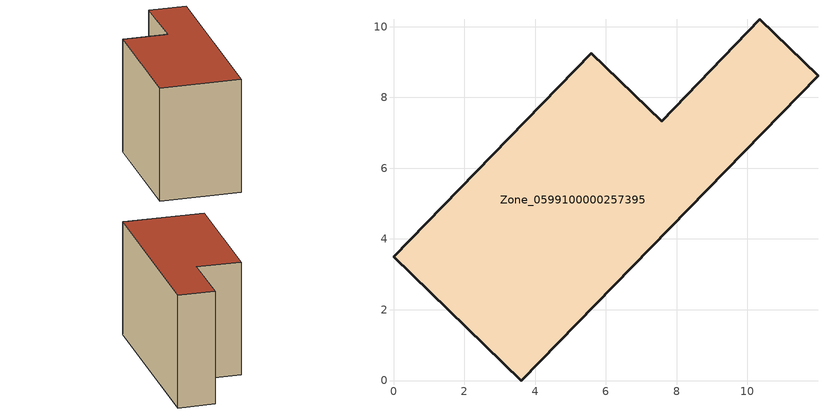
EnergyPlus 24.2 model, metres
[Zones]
Zone_0599100000257395
 floor ground (C_G): 3.61,0 0,3.49 5.59,9.25 7.58,7.33 10.35,10.2 11.99,8.61 z0
 wall outside (C_F): 11.99,8.61 10.35,10.2 7.58,7.33 5.59,9.25 0,3.49 3.61,0 11.99,8.61 z0:7.2
 roof outside (C_R): 0,3.49 3.61,0 11.99,8.61 10.35,10.2 7.58,7.33 5.59,9.25 z7.2
[BUILDING]
Pand.0599100000257395: North Axis=0; Terrain=City; Loads Convergence Tolerance Value=0.04; Temperature Convergence Tolerance Value=0.4; Solar Distribution=FullExterior; Maximum Number of Warmup Days=25; Minimum Number of Warmup Days=1
[Site:Location]
Rotterdam.The.Hague.AP_ZH_NLD Design_Conditions: Latitude=51.96; Longitude=4.45; Time Zone=1; Elevation=-4.5
[SITE:GROUNDTEMPERATURE:BUILDINGSURFACE]
18, 18, 18, 18, 18, 18, 18, 18, 18, 18, 18, 18
[MATERIAL] Thermal Absorptance=0.9; Solar Absorptance=0.7; Visible Absorptance=0.7
Name | Roughness | Thickness | Conductivity | Density | Specific Heat
G.TI.1946 | MediumSmooth | 0.15 | 1 | 540 | 1210
F.TI.1946 | Rough | 0.3 | 0.857143 | 1920 | 840
R.TI.1946 | MediumRough | 0.2 | 0.1 | 1500 | 1000
[CONSTRUCTION]
C_G: G.TI.1946
C_F: F.TI.1946
C_R: R.TI.1946
[ZONE]
Zone_0599100000257395: Type=1; Multiplier=1; Ceiling Height=Autocalculate; Volume=Autocalculate; Floor Area=autocalculate; Part of Total Floor Area=Yes
[ZONEINFILTRATION:DESIGNFLOWRATE]
Infil_Zone_0599100000257395: Zone or ZoneList or Space or SpaceList=Zone_0599100000257395; Schedule=AlwaysOn; Design Flow Rate Calculation Method=Flow/Area; Flow Rate per Floor Area=0.003; Constant Term Coefficient=1; Temperature Term Coefficient=0; Velocity Term Coefficient=0; Velocity Squared Term Coefficient=0
[HVACTEMPLATE:ZONE:IDEALLOADSAIRSYSTEM]
Zone_0599100000257395: Maximum Heating Supply Air Temperature=50; Minimum Cooling Supply Air Temperature=13; Maximum Heating Supply Air Humidity Ratio=0.0156; Minimum Cooling Supply Air Humidity Ratio=0.0077; Heating Limit=NoLimit; Cooling Limit=NoLimit; Dehumidification Control Type=ConstantSensibleHeatRatio; Cooling Sensible Heat Ratio=0.7; Dehumidification Setpoint=60; Humidification Control Type=None; Humidification Setpoint=30; Outdoor Air Method=None; Outdoor Air Flow Rate per Person=0.00944; Outdoor Air Flow Rate per Zone Floor Area=0; Outdoor Air Flow Rate per Zone=0; Demand Controlled Ventilation Type=None; Outdoor Air Economizer Type=NoEconomizer; Heat Recovery Type=None; Sensible Heat Recovery Effectiveness=0.7; Latent Heat Recovery Effectiveness=0.65
[ZONECONTROL:THERMOSTAT]
ThermostatControl_Zone_0599100000257395: Zone or ZoneList=Zone_0599100000257395; Control Type Schedule=DualSetpointControlType; Control 1=Thermostat_Zone_0599100000257395; Temperature Difference Between Cutout And Setpoint=0
[THERMOSTATSETPOINT:DUALSETPOINT]
Thermostat_Zone_0599100000257395: Heating Setpoint Temperature Schedule=HeatingSetpoint_Zone_0599100000257395; Cooling Setpoint Temperature Schedule=CoolingSetpoint_Zone_0599100000257395
[SCHEDULE:COMPACT]
HeatingSetpoint_Zone_0599100000257395: Through: 12/31, For: AllDays, Until: 24:00, 21
CoolingSetpoint_Zone_0599100000257395: Through: 12/31, For: AllDays, Until: 24:00, 24
DualSetpointControlType: Through: 12/31, For: AllDays, Until: 24:00, 4
AlwaysOn: Through: 12/31, For: AllDays, Until: 24:00, 1
